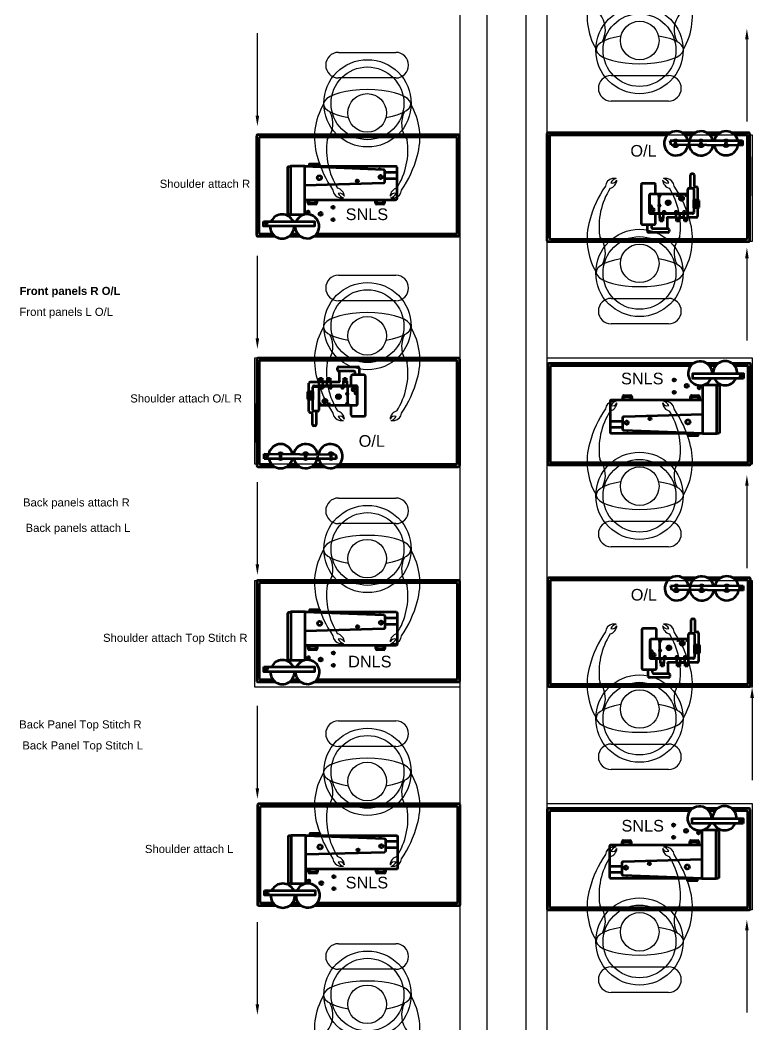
# Model space of a CAD drawing. Header units: feet. Extents: x 200 to 992, y 45 to 257.
# Drawn here: x 634.98 to 647.59, y 190.79 to 208.06 of the extents above; entities that cross this region are included whole.
import ezdxf

# ---------------------------------------------------------------- set-up
doc = ezdxf.new("R2010")
doc.units = ezdxf.units.FT
doc.header["$MEASUREMENT"] = 0
for name, color, linetype in [('assembly operations', 80, 'Continuous'), ('dimension', 100, 'Continuous'), ('machines', 21, 'Continuous'), ('ol mc', 190, 'Continuous'), ('prep side', 220, 'Continuous')]:
    doc.layers.add(name, color=color, linetype=linetype)
doc.styles.get("Standard").update_dxf_attribs({"font": 'arial.ttf'})

# ---------------------------------------------------------------- blocks, each defined once
blk = doc.blocks.new('snls block')
at = {"layer": 'machines', "linetype": 'ByBlock', "lineweight": 100}
for p, q in [((54.586, 84.152), (54.586, 84.133)), ((54.586, 84.152), (54.605, 84.152)), ((54.607, 84.133), (54.605, 84.152)), ((54.888, 84.077), (54.681, 84.077)), ((54.889, 83.97), (54.681, 83.97)), ((53.361, 83.553), (53.361, 83.605)), ((53.361, 83.605), (53.517, 83.605)), ((53.378, 83.57), (53.378, 83.605)), ((53.501, 83.605), (53.501, 83.57)), ((53.517, 83.605), (53.517, 83.553)), ((54.524, 83.553), (54.524, 83.605)), ((54.524, 83.605), (54.681, 83.605)), ((54.541, 83.57), (54.541, 83.605)), ((54.664, 83.605), (54.664, 83.57)), ((54.681, 83.605), (54.681, 83.553)), ((53.497, 83.533), (53.382, 83.533)), ((53.48, 83.549), (53.398, 83.549)), ((54.66, 83.533), (54.545, 83.533)), ((54.643, 83.549), (54.562, 83.549))]:
    blk.add_line(p, q, dxfattribs=at)
for points in [[(53.469, 82.981), (55.947, 82.981, 0.414214), (55.968, 83.002), (55.968, 84.703, 0.414214), (55.947, 84.724), (52.502, 84.724, 0.414214), (52.482, 84.703), (52.482, 83.002, 0.414214), (52.502, 82.981), (52.798, 82.981)], [(53.513, 83.023), (55.905, 83.023, 0.414214), (55.926, 83.043), (55.926, 84.662, 0.414214), (55.905, 84.683), (52.544, 84.683, 0.414214), (52.523, 84.662), (52.523, 83.043, 0.414214), (52.544, 83.023), (52.755, 83.023)]]:
    blk.add_lwpolyline(points, format="xyb", dxfattribs=at)
for points in [[(53.063, 83.355), (53.037, 83.355, -0.414214), (53.016, 83.375), (53.016, 84.161, -0.414214), (53.037, 84.182), (53.063, 84.182)], [(53.312, 84.185), (53.063, 84.185), (53.063, 83.355), (53.291, 83.355, 0.414214), (53.312, 83.375)], [(53.312, 84.185), (54.661, 84.131, -0.402601), (54.681, 84.11), (54.681, 83.914, -0.405445), (54.661, 83.893), (53.312, 83.853)], [(53.312, 84.185), (54.868, 84.185, -0.414214), (54.889, 84.164), (54.889, 83.624, -0.414214), (54.868, 83.604), (53.312, 83.604)]]:
    blk.add_lwpolyline(points, format="xyb", close=True, dxfattribs=at)
for points in [[(53.557, 84.185), (53.392, 84.185), (53.392, 84.225), (53.557, 84.225)], [(53.505, 84.185), (53.404, 84.185), (53.404, 84.222), (53.505, 84.222)], [(52.603, 83.237), (53.474, 83.237), (53.474, 83.154), (52.603, 83.154)], [(52.603, 83.237), (53.474, 83.237), (53.474, 83.154), (52.603, 83.154)]]:
    blk.add_lwpolyline(points, close=True, dxfattribs=at)
for points in [[(53.042, 82.981), (53.23, 82.981)], [(53.085, 83.023), (53.186, 83.023)]]:
    blk.add_lwpolyline(points, dxfattribs=at)
for centre, radius in [((53.56, 83.986), 0.0369), ((54.212, 83.931), 0.0196), ((54.613, 83.999), 0.0303), ((53.366, 83.399), 0.0206), ((53.796, 83.476), 0.0206), ((53.58, 83.365), 0.0285), ((53.796, 83.267), 0.0206), ((52.644, 83.202), 0.0219), ((52.644, 83.202), 0.0219)]:
    blk.add_circle(centre, radius, dxfattribs=at)
for centre, radius, start, end in [((53.382, 83.553), 0.0208, 180, 270), ((53.398, 83.57), 0.0208, 180, 270), ((53.48, 83.57), 0.0208, 270, 0), ((53.497, 83.553), 0.0208, 270, 0), ((54.545, 83.553), 0.0208, 180, 270), ((54.562, 83.57), 0.0208, 180, 270), ((54.643, 83.57), 0.0208, 270, 0), ((54.66, 83.553), 0.0208, 270, 0), ((52.92, 83.149), 0.207, 25.1747, 154.8253), ((53.35, 83.151), 0.207, 179.1324, 155.4718), ((52.92, 83.149), 0.207, 178.5457, 1.4543)]:
    blk.add_arc(centre, radius, start, end, dxfattribs=at)

msp = doc.modelspace()

# ---------------------------------------------------------------- linework, layer by layer
for points in [[(644.03678, 177.44718), (644.03678, 240.55656), (642.53678, 240.55656), (642.53678, 177.44718)], [(640.45232, 207.50517), (641.43662, 207.50517)], [(640.45232, 207.50517), (641.43662, 207.50517)], [(645.13693, 207.10788), (646.12123, 207.10788)], [(641.43662, 207.06584), (640.45232, 207.06584)], [(641.43662, 207.06584), (640.45232, 207.06584)], [(646.12123, 206.66855), (645.13693, 206.66855)], [(640.45232, 203.67517), (641.43662, 203.67517)], [(640.45232, 203.67517), (641.43662, 203.67517)], [(645.13693, 203.27788), (646.12123, 203.27788)], [(641.43662, 203.23584), (640.45232, 203.23584)], [(641.43662, 203.23584), (640.45232, 203.23584)], [(646.12123, 202.83855), (645.13693, 202.83855)], [(640.45232, 199.84517), (641.43662, 199.84517)], [(640.45232, 199.84517), (641.43662, 199.84517)], [(641.43662, 199.40584), (640.45232, 199.40584)], [(641.43662, 199.40584), (640.45232, 199.40584)], [(645.13693, 199.44788), (646.12123, 199.44788)], [(646.12123, 199.00855), (645.13693, 199.00855)], [(640.45232, 196.01517), (641.43662, 196.01517)], [(641.43662, 195.57584), (640.45232, 195.57584)], [(645.13693, 195.61788), (646.12123, 195.61788)], [(646.12123, 195.17855), (645.13693, 195.17855)], [(640.45232, 192.1852), (641.43662, 192.1852)], [(641.43662, 191.74587), (640.45232, 191.74587)], [(645.13693, 191.78788), (646.12123, 191.78788)], [(646.12123, 191.34855), (645.13693, 191.34855)]]:
    msp.add_lwpolyline(points)
at = {"linetype": 'ByBlock', "lineweight": -2}
for points in [[(639.05942, 206.42038), (639.05942, 207.83384)], [(647.46813, 207.72863), (647.46813, 206.31518)], [(639.05942, 202.59332), (639.05942, 204.00677)], [(647.46813, 203.96689), (647.46813, 202.55344)], [(639.05942, 198.70601), (639.05942, 200.11947)], [(647.46813, 200.05621), (647.46813, 198.64275)], [(647.55741, 196.41149), (647.55741, 194.99803)], [(639.05942, 194.85815), (639.05942, 196.2716)], [(639.05942, 191.14414), (639.05942, 192.55759)], [(647.46813, 192.41443), (647.46813, 191.00097)]]:
    msp.add_lwpolyline(points, dxfattribs=at)
for points in [[(644.03678, 206.08656), (647.55741, 206.08656), (647.55741, 204.25649), (644.03678, 204.25649)], [(642.53678, 200.42716), (639.01614, 200.42716), (639.01614, 202.25723), (642.53678, 202.25723)], [(642.53678, 200.42716), (639.01614, 200.42716), (639.01614, 202.25723), (642.53678, 202.25723)], [(644.03678, 202.25656), (647.55741, 202.25656), (647.55741, 200.42649), (644.03678, 200.42649)], [(642.53678, 196.59716), (639.01614, 196.59716), (639.01614, 198.42723), (642.53678, 198.42723)], [(644.03678, 198.42656), (647.55741, 198.42656), (647.55741, 196.59649), (644.03678, 196.59649)], [(644.03678, 194.59656), (647.55741, 194.59656), (647.55741, 192.76649), (644.03678, 192.76649)]]:
    msp.add_lwpolyline(points, close=True)
for centre, radius in [((645.62293, 207.54413), 0.75), ((645.62293, 207.54413), 0.625), ((645.62781, 207.70932), 0.3314), ((640.95062, 206.62958), 0.75), ((640.95062, 206.62958), 0.75), ((640.95062, 206.62958), 0.625), ((640.95062, 206.62958), 0.625), ((640.94574, 206.4644), 0.3314), ((640.94574, 206.4644), 0.3314), ((645.62293, 203.71413), 0.75), ((645.62293, 203.71413), 0.625), ((645.62781, 203.87932), 0.3314), ((640.95062, 202.79958), 0.75), ((640.95062, 202.79958), 0.75), ((640.95062, 202.79958), 0.625), ((640.95062, 202.79958), 0.625), ((640.94574, 202.6344), 0.3314), ((640.94574, 202.6344), 0.3314), ((645.62293, 199.88413), 0.75), ((645.62293, 199.88413), 0.625), ((645.62781, 200.04932), 0.3314), ((640.95062, 198.96958), 0.75), ((640.95062, 198.96958), 0.75), ((640.95062, 198.96958), 0.625), ((640.95062, 198.96958), 0.625), ((640.94574, 198.8044), 0.3314), ((640.94574, 198.8044), 0.3314), ((645.62293, 196.05413), 0.75), ((645.62293, 196.05413), 0.625), ((645.62781, 196.21932), 0.3314), ((640.95062, 195.13958), 0.75), ((640.95062, 195.13958), 0.625), ((640.94574, 194.9744), 0.3314), ((645.62293, 192.22413), 0.75), ((645.62293, 192.22413), 0.625), ((645.62781, 192.38932), 0.3314), ((640.95062, 191.30961), 0.75), ((640.95062, 191.30961), 0.625), ((640.94574, 191.14443), 0.3314)]:
    msp.add_circle(centre, radius)
for centre, radius, start, end in [((645.85133, 208.13112), 1.12909, 163.502483, 210.433937), ((645.4043, 208.13112), 1.12909, 329.566063, 16.497517), ((644.59648, 207.8937), 0.44097, 332.367472, 38.991579), ((646.65914, 207.8937), 0.44097, 141.008421, 207.632528), ((640.45232, 207.2855), 0.21966, 90, 270), ((640.45232, 207.2855), 0.21966, 90, 270), ((641.43662, 207.2855), 0.21966, 270, 90), ((641.43662, 207.2855), 0.21966, 270, 90), ((645.13693, 206.88821), 0.21966, 90, 270), ((646.12123, 206.88821), 0.21966, 270, 90), ((641.16925, 206.04259), 1.12909, 149.566063, 196.497517), ((641.16925, 206.04259), 1.12909, 149.566063, 196.497517), ((640.72223, 206.04259), 1.12909, 343.502483, 30.433937), ((640.72223, 206.04259), 1.12909, 343.502483, 30.433937), ((639.91441, 206.28002), 0.44097, 321.008421, 27.632528), ((639.91441, 206.28002), 0.44097, 321.008421, 27.632528), ((641.97707, 206.28002), 0.44097, 152.367472, 218.991579), ((641.97707, 206.28002), 0.44097, 152.367472, 218.991579), ((641.47681, 205.83405), 1.23125, 172.133942, 212.405248), ((641.47681, 205.83405), 1.23125, 172.133942, 212.405248), ((640.41467, 205.83405), 1.23125, 327.594752, 7.866058), ((640.41467, 205.83405), 1.23125, 327.594752, 7.866058), ((641.94735, 206.2258), 1.92771, 195.151137, 214.435473), ((641.94735, 206.2258), 1.92771, 195.151137, 214.435473), ((639.94413, 206.2258), 1.92771, 325.564527, 344.848863), ((639.94413, 206.2258), 1.92771, 325.564527, 344.848863), ((640.39349, 205.01969), 0.16061, 4.787406, 74.171118), ((640.39349, 205.01969), 0.16061, 4.787406, 74.171118), ((641.49799, 205.01969), 0.16061, 105.828882, 175.212594), ((641.49799, 205.01969), 0.16061, 105.828882, 175.212594), ((646.62942, 204.11792), 1.92771, 145.564527, 164.848863), ((646.15888, 204.50967), 1.23125, 147.594752, 187.866058), ((645.17991, 205.19722), 0.14081, 100.122504, 175.609876), ((645.07556, 205.32402), 0.16061, 285.828882, 355.212594), ((645.25898, 205.19617), 0.1464, 104.680297, 152.481191), ((645.15518, 205.34908), 0.08916, 253.018909, 334.439991), ((645.20961, 204.61906), 0.71883, 89.022524, 94.34402), ((646.10044, 205.34908), 0.08916, 205.560009, 286.981091), ((646.18006, 205.32402), 0.16061, 184.787406, 254.171118), ((646.04601, 204.61906), 0.71883, 85.65598, 90.977476), ((645.99664, 205.19617), 0.1464, 27.518809, 75.319703), ((646.07571, 205.19722), 0.14081, 4.390124, 79.877496), ((645.09674, 204.50967), 1.23125, 352.133942, 32.405248), ((644.6262, 204.11792), 1.92771, 15.151137, 34.435473), ((640.49784, 205.1465), 0.14081, 184.390124, 259.877496), ((640.49784, 205.1465), 0.14081, 184.390124, 259.877496), ((640.47311, 204.99463), 0.08916, 25.560009, 106.981091), ((640.47311, 204.99463), 0.08916, 25.560009, 106.981091), ((640.57691, 205.14754), 0.1464, 207.518809, 255.319703), ((640.57691, 205.14754), 0.1464, 207.518809, 255.319703), ((640.52754, 205.72465), 0.71883, 265.65598, 270.977476), ((640.52754, 205.72465), 0.71883, 265.65598, 270.977476), ((641.41837, 204.99463), 0.08916, 73.018909, 154.439991), ((641.41837, 204.99463), 0.08916, 73.018909, 154.439991), ((641.31457, 205.14754), 0.1464, 284.680297, 332.481191), ((641.31457, 205.14754), 0.1464, 284.680297, 332.481191), ((641.36394, 205.72465), 0.71883, 269.022524, 274.34402), ((641.36394, 205.72465), 0.71883, 269.022524, 274.34402), ((641.39364, 205.1465), 0.14081, 280.122504, 355.609876), ((641.39364, 205.1465), 0.14081, 280.122504, 355.609876), ((645.85133, 204.30112), 1.12909, 163.502483, 210.433937), ((645.4043, 204.30112), 1.12909, 329.566063, 16.497517), ((644.59648, 204.0637), 0.44097, 332.367472, 38.991579), ((646.65914, 204.0637), 0.44097, 141.008421, 207.632528), ((640.45232, 203.4555), 0.21966, 90, 270), ((640.45232, 203.4555), 0.21966, 90, 270), ((641.43662, 203.4555), 0.21966, 270, 90), ((641.43662, 203.4555), 0.21966, 270, 90), ((645.13693, 203.05821), 0.21966, 90, 270), ((646.12123, 203.05821), 0.21966, 270, 90), ((641.16925, 202.21259), 1.12909, 149.566063, 196.497517), ((641.16925, 202.21259), 1.12909, 149.566063, 196.497517), ((640.72223, 202.21259), 1.12909, 343.502483, 30.433937), ((640.72223, 202.21259), 1.12909, 343.502483, 30.433937), ((639.91441, 202.45002), 0.44097, 321.008421, 27.632528), ((639.91441, 202.45002), 0.44097, 321.008421, 27.632528), ((641.97707, 202.45002), 0.44097, 152.367472, 218.991579), ((641.97707, 202.45002), 0.44097, 152.367472, 218.991579), ((641.47681, 202.00405), 1.23125, 172.133942, 212.405248), ((641.47681, 202.00405), 1.23125, 172.133942, 212.405248), ((640.41467, 202.00405), 1.23125, 327.594752, 7.866058), ((640.41467, 202.00405), 1.23125, 327.594752, 7.866058), ((641.94735, 202.3958), 1.92771, 195.151137, 214.435473), ((641.94735, 202.3958), 1.92771, 195.151137, 214.435473), ((639.94413, 202.3958), 1.92771, 325.564527, 344.848863), ((639.94413, 202.3958), 1.92771, 325.564527, 344.848863), ((646.62942, 200.28792), 1.92771, 145.564527, 164.848863), ((645.17991, 201.36722), 0.14081, 100.122504, 175.609876), ((645.07556, 201.49402), 0.16061, 285.828882, 355.212594), ((645.25898, 201.36617), 0.1464, 104.680297, 152.481191), ((645.15518, 201.51908), 0.08916, 253.018909, 334.439991), ((645.20961, 200.78906), 0.71883, 89.022524, 94.34402), ((646.10044, 201.51908), 0.08916, 205.560009, 286.981091), ((646.18006, 201.49402), 0.16061, 184.787406, 254.171118), ((646.04601, 200.78906), 0.71883, 85.65598, 90.977476), ((645.99664, 201.36617), 0.1464, 27.518809, 75.319703), ((646.07571, 201.36722), 0.14081, 4.390124, 79.877496), ((644.6262, 200.28792), 1.92771, 15.151137, 34.435473), ((640.49784, 201.3165), 0.14081, 184.390124, 259.877496), ((640.49784, 201.3165), 0.14081, 184.390124, 259.877496), ((640.39349, 201.18969), 0.16061, 4.787406, 74.171118), ((640.39349, 201.18969), 0.16061, 4.787406, 74.171118), ((640.47311, 201.16463), 0.08916, 25.560009, 106.981091), ((640.47311, 201.16463), 0.08916, 25.560009, 106.981091), ((640.57691, 201.31754), 0.1464, 207.518809, 255.319703), ((640.57691, 201.31754), 0.1464, 207.518809, 255.319703), ((641.49799, 201.18969), 0.16061, 105.828882, 175.212594), ((641.49799, 201.18969), 0.16061, 105.828882, 175.212594), ((641.41837, 201.16463), 0.08916, 73.018909, 154.439991), ((641.41837, 201.16463), 0.08916, 73.018909, 154.439991), ((641.31457, 201.31754), 0.1464, 284.680297, 332.481191), ((641.31457, 201.31754), 0.1464, 284.680297, 332.481191), ((641.39364, 201.3165), 0.14081, 280.122504, 355.609876), ((641.39364, 201.3165), 0.14081, 280.122504, 355.609876), ((646.15888, 200.67967), 1.23125, 147.594752, 187.866058), ((645.09674, 200.67967), 1.23125, 352.133942, 32.405248), ((640.52754, 201.89465), 0.71883, 265.65598, 270.977476), ((640.52754, 201.89465), 0.71883, 265.65598, 270.977476), ((641.36394, 201.89465), 0.71883, 269.022524, 274.34402), ((641.36394, 201.89465), 0.71883, 269.022524, 274.34402), ((645.85133, 200.47112), 1.12909, 163.502483, 210.433937), ((645.4043, 200.47112), 1.12909, 329.566063, 16.497517), ((644.59648, 200.2337), 0.44097, 332.367472, 38.991579), ((646.65914, 200.2337), 0.44097, 141.008421, 207.632528), ((640.45232, 199.6255), 0.21966, 90, 270), ((640.45232, 199.6255), 0.21966, 90, 270), ((641.43662, 199.6255), 0.21966, 270, 90), ((641.43662, 199.6255), 0.21966, 270, 90), ((645.13693, 199.22821), 0.21966, 90, 270), ((646.12123, 199.22821), 0.21966, 270, 90), ((641.16925, 198.38259), 1.12909, 149.566063, 196.497517), ((641.16925, 198.38259), 1.12909, 149.566063, 196.497517), ((640.72223, 198.38259), 1.12909, 343.502483, 30.433937), ((640.72223, 198.38259), 1.12909, 343.502483, 30.433937), ((639.91441, 198.62002), 0.44097, 321.008421, 27.632528), ((639.91441, 198.62002), 0.44097, 321.008421, 27.632528), ((641.97707, 198.62002), 0.44097, 152.367472, 218.991579), ((641.97707, 198.62002), 0.44097, 152.367472, 218.991579), ((641.47681, 198.17405), 1.23125, 172.133942, 212.405248), ((641.47681, 198.17405), 1.23125, 172.133942, 212.405248), ((640.41467, 198.17405), 1.23125, 327.594752, 7.866058), ((640.41467, 198.17405), 1.23125, 327.594752, 7.866058), ((641.94735, 198.5658), 1.92771, 195.151137, 214.435473), ((641.94735, 198.5658), 1.92771, 195.151137, 214.435473), ((639.94413, 198.5658), 1.92771, 325.564527, 344.848863), ((639.94413, 198.5658), 1.92771, 325.564527, 344.848863), ((645.17991, 197.53722), 0.14081, 100.122504, 175.609876), ((645.07556, 197.66402), 0.16061, 285.828882, 355.212594), ((645.25898, 197.53617), 0.1464, 104.680297, 152.481191), ((645.15518, 197.68908), 0.08916, 253.018909, 334.439991), ((645.20961, 196.95906), 0.71883, 89.022524, 94.34402), ((646.10044, 197.68908), 0.08916, 205.560009, 286.981091), ((646.18006, 197.66402), 0.16061, 184.787406, 254.171118), ((646.04601, 196.95906), 0.71883, 85.65598, 90.977476), ((645.99664, 197.53617), 0.1464, 27.518809, 75.319703), ((646.07571, 197.53722), 0.14081, 4.390124, 79.877496), ((640.49784, 197.4865), 0.14081, 184.390124, 259.877496), ((640.49784, 197.4865), 0.14081, 184.390124, 259.877496), ((640.39349, 197.35969), 0.16061, 4.787406, 74.171118), ((640.39349, 197.35969), 0.16061, 4.787406, 74.171118), ((640.47311, 197.33463), 0.08916, 25.560009, 106.981091), ((640.47311, 197.33463), 0.08916, 25.560009, 106.981091), ((640.57691, 197.48754), 0.1464, 207.518809, 255.319703), ((640.57691, 197.48754), 0.1464, 207.518809, 255.319703), ((641.49799, 197.35969), 0.16061, 105.828882, 175.212594), ((641.49799, 197.35969), 0.16061, 105.828882, 175.212594), ((641.41837, 197.33463), 0.08916, 73.018909, 154.439991), ((641.41837, 197.33463), 0.08916, 73.018909, 154.439991), ((641.31457, 197.48754), 0.1464, 284.680297, 332.481191), ((641.31457, 197.48754), 0.1464, 284.680297, 332.481191), ((641.39364, 197.4865), 0.14081, 280.122504, 355.609876), ((641.39364, 197.4865), 0.14081, 280.122504, 355.609876), ((646.62942, 196.45792), 1.92771, 145.564527, 164.848863), ((646.15888, 196.84967), 1.23125, 147.594752, 187.866058), ((645.09674, 196.84967), 1.23125, 352.133942, 32.405248), ((644.6262, 196.45792), 1.92771, 15.151137, 34.435473), ((640.52754, 198.06465), 0.71883, 265.65598, 270.977476), ((640.52754, 198.06465), 0.71883, 265.65598, 270.977476), ((641.36394, 198.06465), 0.71883, 269.022524, 274.34402), ((641.36394, 198.06465), 0.71883, 269.022524, 274.34402), ((645.85133, 196.64112), 1.12909, 163.502483, 210.433937), ((645.4043, 196.64112), 1.12909, 329.566063, 16.497517), ((644.59648, 196.4037), 0.44097, 332.367472, 38.991579), ((646.65914, 196.4037), 0.44097, 141.008421, 207.632528), ((640.45232, 195.7955), 0.21966, 90, 270), ((641.43662, 195.7955), 0.21966, 270, 90), ((645.13693, 195.39821), 0.21966, 90, 270), ((646.12123, 195.39821), 0.21966, 270, 90), ((641.16925, 194.55259), 1.12909, 149.566063, 196.497517), ((639.91441, 194.79002), 0.44097, 321.008421, 27.632528), ((641.97707, 194.79002), 0.44097, 152.367472, 218.991579), ((640.72223, 194.55259), 1.12909, 343.502483, 30.433937), ((641.47681, 194.34405), 1.23125, 172.133942, 212.405248), ((640.41467, 194.34405), 1.23125, 327.594752, 7.866058), ((641.94735, 194.7358), 1.92771, 195.151137, 214.435473), ((639.94413, 194.7358), 1.92771, 325.564527, 344.848863), ((645.17991, 193.70722), 0.14081, 100.122504, 175.609876), ((645.07556, 193.83402), 0.16061, 285.828882, 355.212594), ((645.25898, 193.70617), 0.1464, 104.680297, 152.481191), ((645.15518, 193.85908), 0.08916, 253.018909, 334.439991), ((645.20961, 193.12906), 0.71883, 89.022524, 94.34402), ((646.10044, 193.85908), 0.08916, 205.560009, 286.981091), ((646.18006, 193.83402), 0.16061, 184.787406, 254.171118), ((646.04601, 193.12906), 0.71883, 85.65598, 90.977476), ((645.99664, 193.70617), 0.1464, 27.518809, 75.319703), ((646.07571, 193.70722), 0.14081, 4.390124, 79.877496), ((640.49784, 193.6565), 0.14081, 184.390124, 259.877496), ((640.39349, 193.52969), 0.16061, 4.787406, 74.171118), ((641.49799, 193.52969), 0.16061, 105.828882, 175.212594), ((641.39364, 193.6565), 0.14081, 280.122504, 355.609876), ((646.62942, 192.62792), 1.92771, 145.564527, 164.848863), ((646.15888, 193.01967), 1.23125, 147.594752, 187.866058), ((645.09674, 193.01967), 1.23125, 352.133942, 32.405248), ((644.6262, 192.62792), 1.92771, 15.151137, 34.435473), ((640.47311, 193.50463), 0.08916, 25.560009, 106.981091), ((640.57691, 193.65754), 0.1464, 207.518809, 255.319703), ((640.52754, 194.23465), 0.71883, 265.65598, 270.977476), ((641.41837, 193.50463), 0.08916, 73.018909, 154.439991), ((641.31457, 193.65754), 0.1464, 284.680297, 332.481191), ((641.36394, 194.23465), 0.71883, 269.022524, 274.34402), ((645.85133, 192.81112), 1.12909, 163.502483, 210.433937), ((645.4043, 192.81112), 1.12909, 329.566063, 16.497517), ((644.59648, 192.5737), 0.44097, 332.367472, 38.991579), ((646.65914, 192.5737), 0.44097, 141.008421, 207.632528), ((640.45232, 191.96553), 0.21966, 90, 270), ((641.43662, 191.96553), 0.21966, 270, 90), ((645.13693, 191.56821), 0.21966, 90, 270), ((646.12123, 191.56821), 0.21966, 270, 90), ((641.16925, 190.72262), 1.12909, 149.566063, 196.497517), ((640.72223, 190.72262), 1.12909, 343.502483, 30.433937), ((639.91441, 190.96004), 0.44097, 321.008421, 27.632528), ((641.97707, 190.96004), 0.44097, 152.367472, 218.991579)]:
    msp.add_arc(centre, radius, start, end)
for centre, major_axis in [((645.62781, 207.55919), (0.75, 0)), ((640.94574, 206.61453), (-0.75, 0)), ((640.94574, 206.61453), (-0.75, 0)), ((645.62781, 203.72919), (0.75, 0)), ((640.94574, 202.78453), (-0.75, 0)), ((640.94574, 202.78453), (-0.75, 0)), ((645.62781, 199.89919), (0.75, 0)), ((640.94574, 198.95453), (-0.75, 0)), ((640.94574, 198.95453), (-0.75, 0)), ((645.62781, 196.06919), (0.75, 0)), ((640.94574, 195.12453), (-0.75, 0)), ((645.62781, 192.23919), (0.75, 0)), ((640.94574, 191.29455), (-0.75, 0))]:
    msp.add_ellipse(centre, major_axis=major_axis, ratio=0.33333333, start_param=2.01554376, end_param=7.4092342)
at = {"linetype": 'ByBlock'}
for points in [[(647.49897, 207.72863), (647.46813, 207.91363), (647.4373, 207.72863)], [(639.09025, 206.42038), (639.05942, 206.23538), (639.02859, 206.42038)], [(647.49897, 203.96689), (647.46813, 204.15189), (647.4373, 203.96689)], [(639.09025, 202.59332), (639.05942, 202.40832), (639.02859, 202.59332)], [(647.49897, 200.05621), (647.46813, 200.24121), (647.4373, 200.05621)], [(639.09025, 198.70601), (639.05942, 198.52101), (639.02859, 198.70601)], [(647.58824, 196.41149), (647.55741, 196.59649), (647.52658, 196.41149)], [(639.09025, 194.85815), (639.05942, 194.67315), (639.02859, 194.85815)], [(647.49897, 192.41443), (647.46813, 192.59943), (647.4373, 192.41443)], [(639.09025, 191.14414), (639.05942, 190.95914), (639.02859, 191.14414)]]:
    msp.add_solid(points, dxfattribs=at)
at = {"layer": 'dimension', "linetype": 'ByBlock', "lineweight": -2}
for points in [[(643.00526, 178.53698), (643.00526, 227.44687)], [(643.66983, 217.615), (643.66983, 178.35198)]]:
    msp.add_lwpolyline(points, dxfattribs=at)
at = {"layer": 'machines', "linetype": 'ByBlock', "lineweight": 100}
for p, q in [((644.03368, 206.10307), (644.03368, 204.27707)), ((646.15244, 206.12382), (644.05443, 206.12382)), ((644.07518, 206.06157), (644.07518, 204.31857)), ((646.09978, 206.08232), (644.09593, 206.08232)), ((646.58146, 206.12382), (646.35328, 206.12382)), ((646.52812, 206.08232), (646.40594, 206.08232)), ((647.00717, 206.12382), (646.77955, 206.12382)), ((646.95571, 206.08232), (646.83289, 206.08232)), ((647.49893, 206.12382), (647.21289, 206.12382)), ((647.45743, 206.08232), (647.26435, 206.08232)), ((647.47818, 205.75437), (647.47818, 206.06157)), ((647.51968, 205.71052), (647.51968, 206.10307)), ((646.16798, 205.9156), (646.14941, 205.99152)), ((646.14941, 205.99152), (647.3897, 205.98828)), ((647.3897, 205.90528), (646.16798, 205.9156)), ((647.3897, 205.98828), (647.3897, 205.90528)), ((647.47818, 204.99713), (647.47818, 205.75437)), ((647.51968, 205.71052), (647.51968, 205.03967)), ((646.50023, 205.17188), (646.50023, 205.40017)), ((646.52098, 205.42092), (646.54047, 205.42092)), ((646.56122, 205.40017), (646.56122, 205.21642)), ((645.65185, 205.23259), (645.65185, 204.56859)), ((645.8801, 205.25334), (645.6726, 205.25334)), ((645.90085, 205.06659), (645.90085, 205.23259)), ((646.47141, 205.17188), (646.53386, 205.17188)), ((646.58197, 205.19567), (646.60145, 205.19567)), ((646.6222, 205.17492), (646.6222, 204.97042)), ((645.78666, 205.04584), (645.78666, 204.75534)), ((645.79496, 205.06244), (645.79496, 204.73874)), ((646.45066, 205.06659), (645.80741, 205.06659)), ((645.95266, 205.06659), (645.95266, 204.73459)), ((645.95266, 205.05316), (645.9715, 205.05316)), ((645.95266, 205.03032), (645.95266, 205.05316)), ((645.9715, 205.03032), (645.95266, 205.03032)), ((645.9798, 205.04486), (645.9798, 205.03862)), ((646.25994, 205.06659), (646.28708, 205.06659)), ((646.25994, 205.05205), (646.25994, 205.06659)), ((646.27878, 205.04375), (646.26824, 205.04375)), ((646.28708, 205.06659), (646.28708, 205.05205)), ((646.41372, 205.06659), (646.44086, 205.06659)), ((646.41372, 205.05205), (646.41372, 205.06659)), ((646.43256, 205.04375), (646.42202, 205.04375)), ((646.44086, 205.06659), (646.44086, 205.05205)), ((646.45066, 204.73459), (646.45066, 205.15113)), ((646.45066, 204.73459), (646.45066, 205.06659)), ((646.55461, 205.15113), (646.55461, 204.75534)), ((647.47818, 204.31857), (647.47818, 204.99713)), ((647.51968, 204.27707), (647.51968, 205.03967)), ((645.95266, 204.88328), (645.9715, 204.88328)), ((645.95266, 204.86044), (645.95266, 204.88328)), ((645.9715, 204.86044), (645.95266, 204.86044)), ((645.9798, 204.87498), (645.9798, 204.86874)), ((646.55461, 204.97042), (646.63307, 204.97042)), ((646.55461, 204.83076), (646.55461, 204.97042)), ((646.63307, 204.83076), (646.55461, 204.83076)), ((646.58831, 204.94895), (646.60491, 204.94895)), ((646.58837, 204.93682), (646.60497, 204.93682)), ((646.58837, 204.92376), (646.60497, 204.92376)), ((646.58837, 204.91256), (646.60497, 204.91256)), ((646.58841, 204.97042), (646.58841, 204.83076)), ((646.58841, 204.97042), (646.60501, 204.97042)), ((646.58877, 204.96109), (646.60537, 204.96109)), ((646.58877, 204.90043), (646.60537, 204.90043)), ((646.58877, 204.88877), (646.60537, 204.88877)), ((646.58877, 204.8785), (646.60537, 204.8785)), ((646.58877, 204.86777), (646.60537, 204.86777)), ((646.58924, 204.85657), (646.60584, 204.85657)), ((646.58924, 204.84538), (646.60584, 204.84538)), ((646.58924, 204.83651), (646.60584, 204.83651)), ((646.60501, 204.97042), (646.60501, 204.83076)), ((646.6222, 204.83076), (646.6222, 204.68898)), ((646.64137, 204.96212), (646.64137, 204.83906)), ((645.79496, 204.74289), (646.45066, 204.74289)), ((645.80741, 204.73459), (646.45066, 204.73459)), ((645.90085, 204.56859), (645.90085, 204.73459)), ((645.90085, 204.73459), (646.22057, 204.73459)), ((645.97308, 204.65472), (645.97308, 204.73459)), ((645.97308, 204.73459), (646.03091, 204.73459)), ((645.97308, 204.73459), (645.97308, 204.73459)), ((645.97308, 204.73459), (645.97308, 204.73353)), ((645.97308, 204.73353), (645.97308, 204.73459)), ((645.97308, 204.73353), (645.97308, 204.73353)), ((645.97308, 204.66302), (646.03091, 204.66302)), ((645.97308, 204.65472), (646.03091, 204.65472)), ((645.98089, 204.65472), (646.02479, 204.65472)), ((645.98089, 204.60458), (645.98089, 204.65472)), ((645.98814, 204.65472), (645.98814, 204.60458)), ((645.99591, 204.65472), (645.99591, 204.60458)), ((646.00398, 204.65472), (646.00398, 204.60458)), ((646.01205, 204.65472), (646.01205, 204.60458)), ((646.01923, 204.65472), (646.01923, 204.60458)), ((646.02479, 204.65472), (646.02479, 204.60458)), ((646.03091, 204.73459), (646.03091, 204.65472)), ((646.09674, 204.64748), (646.09674, 204.65993)), ((646.10803, 204.66823), (646.10504, 204.66823)), ((646.16587, 204.66823), (646.10803, 204.66823)), ((646.25262, 204.66823), (646.16587, 204.66823)), ((646.25262, 204.65472), (646.25262, 204.73459)), ((646.25262, 204.73459), (646.31046, 204.73459)), ((646.25262, 204.66302), (646.31046, 204.66302)), ((646.25262, 204.65472), (646.31046, 204.65472)), ((646.25959, 204.65472), (646.30349, 204.65472)), ((646.25959, 204.60458), (646.25959, 204.65472)), ((646.26677, 204.65472), (646.26677, 204.60458)), ((646.27394, 204.65472), (646.27394, 204.60458)), ((646.28082, 204.65472), (646.28082, 204.60458)), ((646.28739, 204.65472), (646.28739, 204.60458)), ((646.29517, 204.65472), (646.29517, 204.60458)), ((646.30349, 204.65472), (646.30349, 204.60458)), ((646.31046, 204.73459), (646.31046, 204.65472)), ((646.38757, 204.66823), (646.31046, 204.66823)), ((646.31046, 204.66823), (646.38757, 204.66823)), ((646.38757, 204.66823), (646.33487, 204.66823)), ((646.38757, 204.65472), (646.38757, 204.73459)), ((646.38757, 204.73459), (646.44541, 204.73459)), ((646.38757, 204.66302), (646.44541, 204.66302)), ((646.38757, 204.65472), (646.44541, 204.65472)), ((646.39514, 204.65472), (646.43904, 204.65472)), ((646.39514, 204.60458), (646.39514, 204.65472)), ((646.40337, 204.65472), (646.40337, 204.60458)), ((646.41257, 204.65472), (646.41257, 204.60458)), ((646.42129, 204.65472), (646.42129, 204.60458)), ((646.43, 204.65472), (646.43, 204.60458)), ((646.43904, 204.65472), (646.43904, 204.60458)), ((646.44541, 204.73459), (646.44541, 204.65472)), ((646.48634, 204.66823), (646.44541, 204.66823)), ((646.53386, 204.74289), (646.45066, 204.74289)), ((646.53386, 204.73459), (646.45066, 204.73459)), ((646.51574, 204.66823), (646.48634, 204.66823)), ((646.60145, 204.66823), (646.51574, 204.66823)), ((645.6726, 204.54784), (645.8801, 204.54784)), ((645.75961, 204.42894), (645.75961, 204.54784)), ((645.83085, 204.54784), (645.83085, 204.50117)), ((645.83982, 204.54784), (645.8801, 204.54784)), ((645.8516, 204.48042), (646.10946, 204.48042)), ((646.02479, 204.60458), (645.98089, 204.60458)), ((646.09674, 204.64748), (646.09674, 204.48042)), ((646.30349, 204.60458), (646.25959, 204.60458)), ((646.43904, 204.60458), (646.39514, 204.60458)), ((646.04532, 204.40819), (645.78036, 204.40819)), ((646.10946, 204.40819), (646.04532, 204.40819)), ((646.13021, 204.45967), (646.13021, 204.42894)), ((644.05443, 204.25632), (647.49893, 204.25632)), ((644.09593, 204.29782), (647.45743, 204.29782))]:
    msp.add_line(p, q, dxfattribs=at)
for centre, radius in [((646.24227, 205.94224), 0.01059), ((646.67957, 205.94224), 0.01059), ((647.11003, 205.94224), 0.01059), ((647.34858, 205.94033), 0.02189), ((646.34597, 204.99748), 0.03569), ((646.34597, 204.99748), 0.01428), ((645.81592, 204.85902), 0.01572), ((645.85307, 204.79906), 0.02712), ((646.11595, 204.9204), 0.03569), ((646.11595, 204.9204), 0.01428), ((646.04594, 204.76337), 0.01428), ((646.25311, 204.76337), 0.01428), ((646.39455, 204.76337), 0.01428)]:
    msp.add_circle(centre, radius, dxfattribs=at)
for centre, radius, start, end in [((644.05443, 206.10307), 0.02075, 90, 180), ((644.09593, 206.06157), 0.02075, 90, 180), ((646.25286, 205.94224), 0.2075, 13.512598, 351.941839), ((646.6805, 205.94148), 0.2075, 13.033836, 349.951975), ((647.11003, 205.94361), 0.2075, 12.432427, 167.567573), ((647.45743, 206.06157), 0.02075, 0, 90), ((647.49893, 206.10307), 0.02075, 0, 90), ((646.24227, 205.94224), 0.05577, 208.779902, 330.251867), ((646.24227, 205.94224), 0.05577, 61.415125, 118.285722), ((646.67957, 205.94224), 0.05577, 213.232928, 325.798841), ((646.67957, 205.94224), 0.05577, 59.041902, 120.658945), ((647.11003, 205.94361), 0.2075, 190.644339, 349.355661), ((647.11003, 205.94361), 0.05577, 219.673494, 319.358275), ((647.11003, 205.94361), 0.05577, 54.353893, 125.346954), ((646.52098, 205.40017), 0.02075, 90, 180), ((646.54047, 205.40017), 0.02075, 0, 90), ((645.6726, 205.23259), 0.02075, 90, 180), ((645.8801, 205.23259), 0.02075, 0, 90), ((646.47141, 205.15113), 0.02075, 90, 180), ((646.53386, 205.15113), 0.02075, 0, 90), ((646.58197, 205.21642), 0.02075, 180, 270), ((646.60145, 205.17492), 0.02075, 0, 90), ((645.80741, 205.04584), 0.02075, 90, 180), ((645.9715, 205.04486), 0.0083, 360, 90), ((645.9715, 205.03862), 0.0083, 270, 0), ((646.26824, 205.05205), 0.0083, 180, 270), ((646.27878, 205.05205), 0.0083, 270, 0), ((646.42202, 205.05205), 0.0083, 180, 270), ((646.43256, 205.05205), 0.0083, 270, 0), ((645.9715, 204.87498), 0.0083, 360, 90), ((645.9715, 204.86874), 0.0083, 270, 0), ((646.63307, 204.96212), 0.0083, 360, 90), ((646.63307, 204.83906), 0.0083, 270, 0), ((645.80741, 204.75534), 0.02075, 180, 270), ((646.10504, 204.65993), 0.0083, 90, 180), ((646.53386, 204.75534), 0.02075, 270, 0), ((646.53386, 204.73874), 0.00415, 270, 90), ((646.60145, 204.68898), 0.02075, 270, 0), ((645.6726, 204.56859), 0.02075, 180, 270), ((645.8516, 204.50117), 0.02075, 180, 270), ((645.8801, 204.56859), 0.02075, 270, 0), ((646.10946, 204.45967), 0.02075, 0, 90), ((644.09593, 204.31857), 0.02075, 180, 270), ((645.78036, 204.42894), 0.02075, 180, 270), ((646.10946, 204.42894), 0.02075, 270, 0), ((647.45743, 204.31857), 0.02075, 270, 0), ((644.05443, 204.27707), 0.02075, 180, 270), ((647.49893, 204.27707), 0.02075, 270, 0)]:
    msp.add_arc(centre, radius, start, end, dxfattribs=at)
at = {"layer": 'ol mc', "linetype": 'ByBlock', "lineweight": 100}
for p, q in [((642.51373, 202.25199), (639.06923, 202.25199)), ((639.04848, 202.23124), (639.04848, 201.46864)), ((639.08998, 202.18974), (639.08998, 201.51118)), ((642.47223, 202.21049), (639.11073, 202.21049)), ((640.43795, 202.04864), (640.43795, 202.07937)), ((640.4587, 202.10012), (640.52284, 202.10012)), ((640.52284, 202.10012), (640.7878, 202.10012)), ((640.80855, 202.07937), (640.80855, 201.96047)), ((642.49298, 200.44674), (642.49298, 202.18974)), ((642.53448, 200.40524), (642.53448, 202.23124)), ((640.12912, 201.85359), (640.12912, 201.90373)), ((640.12912, 201.90373), (640.17301, 201.90373)), ((640.13815, 201.85359), (640.13815, 201.90373)), ((640.14687, 201.85359), (640.14687, 201.90373)), ((640.15558, 201.85359), (640.15558, 201.90373)), ((640.16478, 201.85359), (640.16478, 201.90373)), ((640.17301, 201.90373), (640.17301, 201.85359)), ((640.26467, 201.85359), (640.26467, 201.90373)), ((640.26467, 201.90373), (640.30856, 201.90373)), ((640.27299, 201.85359), (640.27299, 201.90373)), ((640.28076, 201.85359), (640.28076, 201.90373)), ((640.28734, 201.85359), (640.28734, 201.90373)), ((640.29422, 201.85359), (640.29422, 201.90373)), ((640.30139, 201.85359), (640.30139, 201.90373)), ((640.30856, 201.90373), (640.30856, 201.85359)), ((640.71655, 202.02789), (640.4587, 202.02789)), ((640.47142, 201.86083), (640.47142, 202.02789)), ((640.54336, 201.85359), (640.54336, 201.90373)), ((640.54336, 201.90373), (640.58726, 201.90373)), ((640.54893, 201.85359), (640.54893, 201.90373)), ((640.5561, 201.85359), (640.5561, 201.90373)), ((640.56417, 201.85359), (640.56417, 201.90373)), ((640.57225, 201.85359), (640.57225, 201.90373)), ((640.58002, 201.85359), (640.58002, 201.90373)), ((640.58726, 201.90373), (640.58726, 201.85359)), ((640.66731, 201.93972), (640.66731, 201.77372)), ((640.89556, 201.96047), (640.68806, 201.96047)), ((640.72834, 201.96047), (640.68806, 201.96047)), ((640.7373, 201.96047), (640.7373, 202.00714)), ((640.91631, 201.27572), (640.91631, 201.93972)), ((639.94595, 201.67755), (639.94595, 201.81933)), ((639.9667, 201.84008), (640.05242, 201.84008)), ((640.01354, 201.35718), (640.01354, 201.75297)), ((640.03429, 201.77372), (640.1175, 201.77372)), ((640.03429, 201.76542), (640.1175, 201.76542)), ((640.05242, 201.84008), (640.08181, 201.84008)), ((640.08181, 201.84008), (640.12275, 201.84008)), ((640.76075, 201.77372), (640.1175, 201.77372)), ((640.1175, 201.77372), (640.1175, 201.44172)), ((640.1175, 201.77372), (640.1175, 201.35718)), ((640.7732, 201.76542), (640.1175, 201.76542)), ((640.12275, 201.77372), (640.12275, 201.85359)), ((640.18059, 201.85359), (640.12275, 201.85359)), ((640.18059, 201.84529), (640.12275, 201.84529)), ((640.18059, 201.77372), (640.12275, 201.77372)), ((640.17301, 201.85359), (640.12912, 201.85359)), ((640.18059, 201.85359), (640.18059, 201.77372)), ((640.18059, 201.84008), (640.23329, 201.84008)), ((640.18059, 201.84008), (640.2577, 201.84008)), ((640.2577, 201.84008), (640.18059, 201.84008)), ((640.2577, 201.77372), (640.2577, 201.85359)), ((640.31554, 201.85359), (640.2577, 201.85359)), ((640.31554, 201.84529), (640.2577, 201.84529)), ((640.31554, 201.77372), (640.2577, 201.77372)), ((640.30856, 201.85359), (640.26467, 201.85359)), ((640.31554, 201.85359), (640.31554, 201.77372)), ((640.31554, 201.84008), (640.40229, 201.84008)), ((640.66731, 201.77372), (640.34758, 201.77372)), ((640.40229, 201.84008), (640.46013, 201.84008)), ((640.46013, 201.84008), (640.46312, 201.84008)), ((640.47142, 201.86083), (640.47142, 201.84838)), ((640.53724, 201.77372), (640.53724, 201.85359)), ((640.59508, 201.85359), (640.53724, 201.85359)), ((640.59508, 201.84529), (640.53724, 201.84529)), ((640.59508, 201.77372), (640.53724, 201.77372)), ((640.58726, 201.85359), (640.54336, 201.85359)), ((640.59508, 201.85359), (640.59508, 201.77372)), ((640.59508, 201.77372), (640.59508, 201.77478)), ((640.59508, 201.77478), (640.59508, 201.77478)), ((640.59508, 201.77478), (640.59508, 201.77372)), ((640.59508, 201.77372), (640.59508, 201.77372)), ((640.6155, 201.44172), (640.6155, 201.77372)), ((640.7732, 201.44587), (640.7732, 201.76957)), ((640.7815, 201.46247), (640.7815, 201.75297)), ((639.92679, 201.54619), (639.92679, 201.66925)), ((639.93509, 201.67755), (640.01354, 201.67755)), ((639.97892, 201.6718), (639.96232, 201.6718)), ((639.97892, 201.66294), (639.96232, 201.66294)), ((639.97892, 201.65174), (639.96232, 201.65174)), ((639.97938, 201.64054), (639.96278, 201.64054)), ((639.97938, 201.62981), (639.96278, 201.62981)), ((639.97938, 201.61954), (639.96278, 201.61954)), ((639.97938, 201.60788), (639.96278, 201.60788)), ((639.97938, 201.54723), (639.96278, 201.54723)), ((639.96315, 201.53789), (639.96315, 201.67755)), ((639.97979, 201.59575), (639.96319, 201.59575)), ((639.97979, 201.58455), (639.96319, 201.58455)), ((639.97979, 201.57149), (639.96319, 201.57149)), ((639.97985, 201.55936), (639.96325, 201.55936)), ((639.97975, 201.53789), (639.97975, 201.67755)), ((640.01354, 201.67755), (640.01354, 201.53789)), ((640.58835, 201.63333), (640.58835, 201.63957)), ((640.59665, 201.64787), (640.6155, 201.64787)), ((640.6155, 201.62503), (640.59665, 201.62503)), ((640.6155, 201.64787), (640.6155, 201.62503)), ((639.04848, 200.79779), (639.04848, 201.46864)), ((639.08998, 201.51118), (639.08998, 200.75394)), ((640.01354, 201.53789), (639.93509, 201.53789)), ((639.94595, 201.33339), (639.94595, 201.53789)), ((639.97975, 201.53789), (639.96315, 201.53789)), ((640.1175, 201.44172), (640.76075, 201.44172)), ((640.12729, 201.44172), (640.12729, 201.45626)), ((640.15444, 201.44172), (640.12729, 201.44172)), ((640.13559, 201.46456), (640.14614, 201.46456)), ((640.15444, 201.45626), (640.15444, 201.44172)), ((640.28108, 201.44172), (640.28108, 201.45626)), ((640.30822, 201.44172), (640.28108, 201.44172)), ((640.28938, 201.46456), (640.29992, 201.46456)), ((640.30822, 201.45626), (640.30822, 201.44172)), ((640.58835, 201.46345), (640.58835, 201.46969)), ((640.59665, 201.47799), (640.6155, 201.47799)), ((640.6155, 201.45515), (640.59665, 201.45515)), ((640.6155, 201.47799), (640.6155, 201.45515)), ((640.66731, 201.44172), (640.66731, 201.27572)), ((639.98619, 201.31264), (639.9667, 201.31264)), ((640.00694, 201.10814), (640.00694, 201.29189)), ((640.09675, 201.33643), (640.03429, 201.33643)), ((640.06792, 201.33643), (640.06792, 201.10814)), ((640.68806, 201.25497), (640.89556, 201.25497)), ((640.04717, 201.08739), (640.02769, 201.08739)), ((639.04848, 200.79779), (639.04848, 200.40524)), ((639.08998, 200.75394), (639.08998, 200.44674)), ((639.17846, 200.60303), (640.40018, 200.59271)), ((639.17846, 200.52003), (639.17846, 200.60303)), ((640.41875, 200.51679), (639.17846, 200.52003)), ((640.40018, 200.59271), (640.41875, 200.51679)), ((639.06923, 200.38449), (639.35527, 200.38449)), ((639.11073, 200.42599), (639.30381, 200.42599)), ((639.56099, 200.38449), (639.78861, 200.38449)), ((639.61245, 200.42599), (639.73527, 200.42599)), ((639.9867, 200.38449), (640.21488, 200.38449)), ((640.04004, 200.42599), (640.16222, 200.42599)), ((640.41572, 200.38449), (642.51373, 200.38449)), ((640.46838, 200.42599), (642.47223, 200.42599)), ((644.04633, 198.4537), (644.04633, 196.6277)), ((646.1651, 198.47445), (644.06708, 198.47445)), ((646.59411, 198.47445), (646.36594, 198.47445)), ((647.01983, 198.47445), (646.7922, 198.47445)), ((647.51158, 198.47445), (647.22554, 198.47445)), ((647.53233, 198.06114), (647.53233, 198.4537)), ((644.08783, 198.4122), (644.08783, 196.6692)), ((646.11244, 198.43295), (644.10858, 198.43295)), ((646.18063, 198.26623), (646.16206, 198.34214)), ((646.16206, 198.34214), (647.40236, 198.33891)), ((647.40236, 198.25591), (646.18063, 198.26623)), ((646.54077, 198.43295), (646.4186, 198.43295)), ((646.96836, 198.43295), (646.84554, 198.43295)), ((647.47008, 198.43295), (647.27701, 198.43295)), ((647.40236, 198.33891), (647.40236, 198.25591)), ((647.49083, 198.105), (647.49083, 198.4122)), ((647.49083, 197.34776), (647.49083, 198.105)), ((647.53233, 198.06114), (647.53233, 197.3903)), ((646.51289, 197.52251), (646.51289, 197.7508)), ((646.53364, 197.77155), (646.55313, 197.77155)), ((646.57388, 197.7508), (646.57388, 197.56705)), ((645.66451, 197.58322), (645.66451, 196.91922)), ((645.89276, 197.60397), (645.68526, 197.60397)), ((645.91351, 197.41722), (645.91351, 197.58322)), ((645.80761, 197.41307), (645.80761, 197.08937)), ((646.46331, 197.41722), (645.82006, 197.41722)), ((645.96531, 197.41722), (645.96531, 197.08522)), ((645.96531, 197.40378), (645.98416, 197.40378)), ((645.96531, 197.38094), (645.96531, 197.40378)), ((646.27259, 197.41722), (646.29974, 197.41722)), ((646.27259, 197.40268), (646.27259, 197.41722)), ((646.29974, 197.41722), (646.29974, 197.40268)), ((646.42637, 197.41722), (646.45352, 197.41722)), ((646.42637, 197.40268), (646.42637, 197.41722)), ((646.45352, 197.41722), (646.45352, 197.40268)), ((646.46331, 197.08522), (646.46331, 197.50176)), ((646.46331, 197.08522), (646.46331, 197.41722)), ((646.48406, 197.52251), (646.54652, 197.52251)), ((646.56727, 197.50176), (646.56727, 197.10597)), ((646.59463, 197.5463), (646.61411, 197.5463)), ((646.63486, 197.52555), (646.63486, 197.32104)), ((645.79931, 197.39647), (645.79931, 197.10597)), ((645.98416, 197.38094), (645.96531, 197.38094)), ((645.96531, 197.23391), (645.98416, 197.23391)), ((645.96531, 197.21107), (645.96531, 197.23391)), ((645.99246, 197.39548), (645.99246, 197.38924)), ((645.99246, 197.22561), (645.99246, 197.21937)), ((646.29144, 197.39438), (646.28089, 197.39438)), ((646.44522, 197.39438), (646.43467, 197.39438)), ((646.56727, 197.32104), (646.64572, 197.32104)), ((646.56727, 197.18139), (646.56727, 197.32104)), ((646.60096, 197.29958), (646.61756, 197.29958)), ((646.60103, 197.28745), (646.61763, 197.28745)), ((646.60103, 197.27439), (646.61763, 197.27439)), ((646.60103, 197.26319), (646.61763, 197.26319)), ((646.60107, 197.32104), (646.60107, 197.18139)), ((646.60107, 197.32104), (646.61767, 197.32104)), ((646.60143, 197.31171), (646.61803, 197.31171)), ((646.60143, 197.25106), (646.61803, 197.25106)), ((646.60143, 197.23939), (646.61803, 197.23939)), ((646.60143, 197.22913), (646.61803, 197.22913)), ((646.61767, 197.32104), (646.61767, 197.18139)), ((646.65402, 197.31274), (646.65402, 197.18969)), ((647.49083, 196.6692), (647.49083, 197.34776)), ((647.53233, 196.6277), (647.53233, 197.3903)), ((645.80761, 197.09352), (646.46331, 197.09352)), ((645.82006, 197.08522), (646.46331, 197.08522)), ((645.91351, 196.91922), (645.91351, 197.08522)), ((645.91351, 197.08522), (646.23323, 197.08522)), ((645.98416, 197.21107), (645.96531, 197.21107)), ((645.98573, 197.00535), (645.98573, 197.08522)), ((645.98573, 197.08522), (646.04357, 197.08522)), ((645.98573, 197.08522), (645.98573, 197.08522)), ((645.98573, 197.08522), (645.98573, 197.08416)), ((645.98573, 197.08416), (645.98573, 197.08522)), ((645.98573, 197.08416), (645.98573, 197.08416)), ((646.04357, 197.08522), (646.04357, 197.00535)), ((646.26528, 197.00535), (646.26528, 197.08522)), ((646.26528, 197.08522), (646.32311, 197.08522)), ((646.32311, 197.08522), (646.32311, 197.00535)), ((646.40023, 197.00535), (646.40023, 197.08522)), ((646.40023, 197.08522), (646.45806, 197.08522)), ((646.45806, 197.08522), (646.45806, 197.00535)), ((646.54652, 197.09352), (646.46331, 197.09352)), ((646.54652, 197.08522), (646.46331, 197.08522)), ((646.64572, 197.18139), (646.56727, 197.18139)), ((646.60143, 197.2184), (646.61803, 197.2184)), ((646.6019, 197.2072), (646.6185, 197.2072)), ((646.6019, 197.196), (646.6185, 197.196)), ((646.6019, 197.18714), (646.6185, 197.18714)), ((646.63486, 197.18139), (646.63486, 197.03961)), ((645.68526, 196.89847), (645.89276, 196.89847)), ((645.77226, 196.77957), (645.77226, 196.89847)), ((645.84351, 196.89847), (645.84351, 196.8518)), ((645.85248, 196.89847), (645.89276, 196.89847)), ((645.98573, 197.01365), (646.04357, 197.01365)), ((645.98573, 197.00535), (646.04357, 197.00535)), ((645.99355, 197.00535), (646.03745, 197.00535)), ((645.99355, 196.95521), (645.99355, 197.00535)), ((646.03745, 196.95521), (645.99355, 196.95521)), ((646.00079, 197.00535), (646.00079, 196.95521)), ((646.00857, 197.00535), (646.00857, 196.95521)), ((646.01664, 197.00535), (646.01664, 196.95521)), ((646.02471, 197.00535), (646.02471, 196.95521)), ((646.03189, 197.00535), (646.03189, 196.95521)), ((646.03745, 197.00535), (646.03745, 196.95521)), ((646.1094, 196.99811), (646.1094, 197.01056)), ((646.1094, 196.99811), (646.1094, 196.83105)), ((646.12069, 197.01886), (646.1177, 197.01886)), ((646.17852, 197.01886), (646.12069, 197.01886)), ((646.26528, 197.01886), (646.17852, 197.01886)), ((646.26528, 197.01365), (646.32311, 197.01365)), ((646.26528, 197.00535), (646.32311, 197.00535)), ((646.27225, 197.00535), (646.31615, 197.00535)), ((646.27225, 196.95521), (646.27225, 197.00535)), ((646.31615, 196.95521), (646.27225, 196.95521)), ((646.27942, 197.00535), (646.27942, 196.95521)), ((646.2866, 197.00535), (646.2866, 196.95521)), ((646.29347, 197.00535), (646.29347, 196.95521)), ((646.30005, 197.00535), (646.30005, 196.95521)), ((646.30782, 197.00535), (646.30782, 196.95521)), ((646.31615, 197.00535), (646.31615, 196.95521)), ((646.40023, 197.01886), (646.32311, 197.01886)), ((646.32311, 197.01886), (646.40023, 197.01886)), ((646.40023, 197.01886), (646.34753, 197.01886)), ((646.40023, 197.01365), (646.45806, 197.01365)), ((646.40023, 197.00535), (646.45806, 197.00535)), ((646.4078, 197.00535), (646.4517, 197.00535)), ((646.4078, 196.95521), (646.4078, 197.00535)), ((646.4517, 196.95521), (646.4078, 196.95521)), ((646.41603, 197.00535), (646.41603, 196.95521)), ((646.42523, 197.00535), (646.42523, 196.95521)), ((646.43395, 197.00535), (646.43395, 196.95521)), ((646.44266, 197.00535), (646.44266, 196.95521)), ((646.4517, 197.00535), (646.4517, 196.95521)), ((646.499, 197.01886), (646.45806, 197.01886)), ((646.52839, 197.01886), (646.499, 197.01886)), ((646.61411, 197.01886), (646.52839, 197.01886)), ((646.05798, 196.75882), (645.79301, 196.75882)), ((645.86426, 196.83105), (646.12211, 196.83105)), ((646.12211, 196.75882), (646.05798, 196.75882)), ((646.14286, 196.8103), (646.14286, 196.77957)), ((644.06708, 196.60695), (647.51158, 196.60695)), ((644.10858, 196.64845), (647.47008, 196.64845))]:
    msp.add_line(p, q, dxfattribs=at)
for centre, radius in [((640.17361, 201.74494), 0.01428), ((640.31505, 201.74494), 0.01428), ((640.52221, 201.74494), 0.01428), ((640.71509, 201.70925), 0.02712), ((640.22218, 201.51083), 0.03569), ((640.45221, 201.58791), 0.03569), ((640.45221, 201.58791), 0.01428), ((640.75224, 201.64929), 0.01572), ((640.22218, 201.51083), 0.01428), ((639.21957, 200.56799), 0.02189), ((639.45813, 200.56607), 0.01059), ((639.88858, 200.56607), 0.01059), ((640.32589, 200.56607), 0.01059), ((646.25493, 198.29286), 0.01059), ((646.69223, 198.29286), 0.01059), ((647.12268, 198.29286), 0.01059), ((647.36124, 198.29095), 0.02189), ((645.82857, 197.20964), 0.01572), ((646.12861, 197.27103), 0.03569), ((646.12861, 197.27103), 0.01428), ((646.35863, 197.34811), 0.03569), ((646.35863, 197.34811), 0.01428), ((645.86572, 197.14969), 0.02712), ((646.0586, 197.114), 0.01428), ((646.26576, 197.114), 0.01428), ((646.40721, 197.114), 0.01428)]:
    msp.add_circle(centre, radius, dxfattribs=at)
for centre, radius, start, end in [((639.06923, 202.23124), 0.02075, 90, 180), ((642.51373, 202.23124), 0.02075, 0, 90), ((639.11073, 202.18974), 0.02075, 90, 180), ((640.4587, 202.07937), 0.02075, 90, 180), ((640.7878, 202.07937), 0.02075, 0, 90), ((642.47223, 202.18974), 0.02075, 0, 90), ((640.4587, 202.04864), 0.02075, 180, 270), ((640.68806, 201.93972), 0.02075, 90, 180), ((640.71655, 202.00714), 0.02075, 0, 90), ((640.89556, 201.93972), 0.02075, 0, 90), ((639.9667, 201.81933), 0.02075, 90, 180), ((640.03429, 201.75297), 0.02075, 90, 180), ((640.03429, 201.76957), 0.00415, 90, 270), ((640.46312, 201.84838), 0.0083, 270, 0), ((640.76075, 201.75297), 0.02075, 0, 90), ((639.93509, 201.66925), 0.0083, 90, 180), ((639.93509, 201.54619), 0.0083, 180, 270), ((640.59665, 201.63957), 0.0083, 90, 180), ((640.59665, 201.63333), 0.0083, 180, 270), ((640.13559, 201.45626), 0.0083, 90, 180), ((640.14614, 201.45626), 0.0083, 360, 90), ((640.28938, 201.45626), 0.0083, 90, 180), ((640.29992, 201.45626), 0.0083, 360, 90), ((640.59665, 201.46969), 0.0083, 90, 180), ((640.59665, 201.46345), 0.0083, 180, 270), ((640.76075, 201.46247), 0.02075, 270, 0), ((639.9667, 201.33339), 0.02075, 180, 270), ((639.98619, 201.29189), 0.02075, 0, 90), ((640.03429, 201.35718), 0.02075, 180, 270), ((640.09675, 201.35718), 0.02075, 270, 0), ((640.68806, 201.27572), 0.02075, 180, 270), ((640.89556, 201.27572), 0.02075, 270, 0), ((640.02769, 201.10814), 0.02075, 180, 270), ((640.04717, 201.10814), 0.02075, 270, 0), ((639.45813, 200.5647), 0.2075, 10.644339, 169.355661), ((639.88766, 200.56683), 0.2075, 193.033836, 169.951975), ((640.3153, 200.56607), 0.2075, 193.512598, 171.941839), ((639.45813, 200.5647), 0.2075, 192.432427, 347.567573), ((639.45813, 200.5647), 0.05577, 39.673494, 139.358275), ((639.45813, 200.5647), 0.05577, 234.353893, 305.346954), ((639.88858, 200.56607), 0.05577, 33.232928, 145.798841), ((639.88858, 200.56607), 0.05577, 239.041902, 300.658945), ((640.32589, 200.56607), 0.05577, 28.779902, 150.251867), ((640.32589, 200.56607), 0.05577, 241.415125, 298.285722), ((639.06923, 200.40524), 0.02075, 180, 270), ((639.11073, 200.44674), 0.02075, 180, 270), ((642.47223, 200.44674), 0.02075, 270, 0), ((642.51373, 200.40524), 0.02075, 270, 0), ((644.06708, 198.4537), 0.02075, 90, 180), ((646.26552, 198.29286), 0.2075, 13.512598, 351.941839), ((646.69316, 198.29211), 0.2075, 13.033836, 349.951975), ((647.12268, 198.29423), 0.2075, 12.432427, 167.567573), ((647.51158, 198.4537), 0.02075, 0, 90), ((644.10858, 198.4122), 0.02075, 90, 180), ((646.25493, 198.29286), 0.05577, 208.779902, 330.251867), ((646.25493, 198.29286), 0.05577, 61.415125, 118.285722), ((646.69223, 198.29286), 0.05577, 213.232928, 325.798841), ((646.69223, 198.29286), 0.05577, 59.041902, 120.658945), ((647.12268, 198.29423), 0.05577, 54.353893, 125.346954), ((647.47008, 198.4122), 0.02075, 0, 90), ((647.12268, 198.29423), 0.2075, 190.644339, 349.355661), ((647.12268, 198.29423), 0.05577, 219.673494, 319.358275), ((646.53364, 197.7508), 0.02075, 90, 180), ((646.55313, 197.7508), 0.02075, 0, 90), ((645.68526, 197.58322), 0.02075, 90, 180), ((645.89276, 197.58322), 0.02075, 0, 90), ((645.82006, 197.39647), 0.02075, 90, 180), ((645.98416, 197.39548), 0.0083, 360, 90), ((646.28089, 197.40268), 0.0083, 180, 270), ((646.29144, 197.40268), 0.0083, 270, 0), ((646.43467, 197.40268), 0.0083, 180, 270), ((646.44522, 197.40268), 0.0083, 270, 0), ((646.48406, 197.50176), 0.02075, 90, 180), ((646.54652, 197.50176), 0.02075, 0, 90), ((646.59463, 197.56705), 0.02075, 180, 270), ((646.61411, 197.52555), 0.02075, 0, 90), ((645.98416, 197.38924), 0.0083, 270, 0), ((645.98416, 197.22561), 0.0083, 360, 90), ((646.64572, 197.31274), 0.0083, 360, 90), ((645.82006, 197.10597), 0.02075, 180, 270), ((645.98416, 197.21937), 0.0083, 270, 0), ((646.54652, 197.10597), 0.02075, 270, 0), ((646.54652, 197.08937), 0.00415, 270, 90), ((646.64572, 197.18969), 0.0083, 270, 0), ((645.68526, 196.91922), 0.02075, 180, 270), ((645.89276, 196.91922), 0.02075, 270, 0), ((646.1177, 197.01056), 0.0083, 90, 180), ((646.61411, 197.03961), 0.02075, 270, 0), ((645.79301, 196.77957), 0.02075, 180, 270), ((645.86426, 196.8518), 0.02075, 180, 270), ((646.12211, 196.8103), 0.02075, 0, 90), ((646.12211, 196.77957), 0.02075, 270, 0), ((644.06708, 196.6277), 0.02075, 180, 270), ((644.10858, 196.6692), 0.02075, 180, 270), ((647.47008, 196.6692), 0.02075, 270, 0), ((647.51158, 196.6277), 0.02075, 270, 0)]:
    msp.add_arc(centre, radius, start, end, dxfattribs=at)

# ---------------------------------------------------------------- block references
for p in [(586.56419, 121.36411), (586.56906, 113.70483), (586.57698, 109.86315)]:
    msp.add_blockref('snls block', p)
at = {"rotation": 180}
for p in [(700.01513, 285.13916), (700.00474, 277.49064)]:
    msp.add_blockref('snls block', p, dxfattribs=at)

# ---------------------------------------------------------------- texts
at = {"char_height": 0.2, "attachment_point": 1}
for s, width, insert in [('O/L', 0.6997084, (645.46707, 205.91368)), ('SNLS', 0.9053555, (640.57572, 204.823)), ('SNLS', 0.9053555, (645.30607, 201.99958)), ('O/L', 0.6997084, (640.7995, 200.92637)), ('O/L', 0.6997084, (645.47349, 198.28326)), ('DNLS', 0.6548569, (640.61852, 197.1344)), ('SNLS', 0.9053555, (645.31345, 194.31348)), ('SNLS', 0.9053555, (640.57572, 193.33631))]:
    msp.add_mtext_dynamic_manual_height_columns(s, width=width, gutter_width=1, heights=[0], dxfattribs=dict(at, insert=insert))
at = {"layer": 'assembly operations', "linetype": 'ByBlock', "char_height": 0.1388878, "attachment_point": 1}
for s, insert, width in [('Shoulder attach R', (637.38209, 205.31624), 1.6190753), ('Shoulder attach O/L R', (636.87507, 201.62696), 2.0040483), ('Shoulder attach Top Stitch R', (636.40878, 197.51265), 2.5928482), ('Shoulder attach L', (637.1273, 193.88399), 1.580578)]:
    msp.add_mtext(s, dxfattribs=dict(at, insert=insert, width=width))
at = {"layer": 'prep side', "linetype": 'ByBlock', "attachment_point": 1}
for s, insert, char_height, width in [('{\\fArial|b1|i0|c0|p34;\\H0.83333x;Front panels R O/L}', (634.97286, 203.47482), 0.166666, 2.3141449), ('Front panels L O/L', (634.97286, 203.11538), 0.1388878, 1.6633422), ('Back panels attach R', (635.03397, 199.83965), 0.1388878, 1.9076558), ('Back panels attach L', (635.0777, 199.40282), 0.1388878, 1.8691585), ('Back Panel Top Stitch R', (634.96774, 196.02434), 0.1388878, 2.1905663), ('Back Panel Top Stitch L', (635.02207, 195.66367), 0.1388878, 2.152069)]:
    msp.add_mtext(s, dxfattribs=dict(at, insert=insert, char_height=char_height, width=width))

doc.saveas('drawing.dxf')
